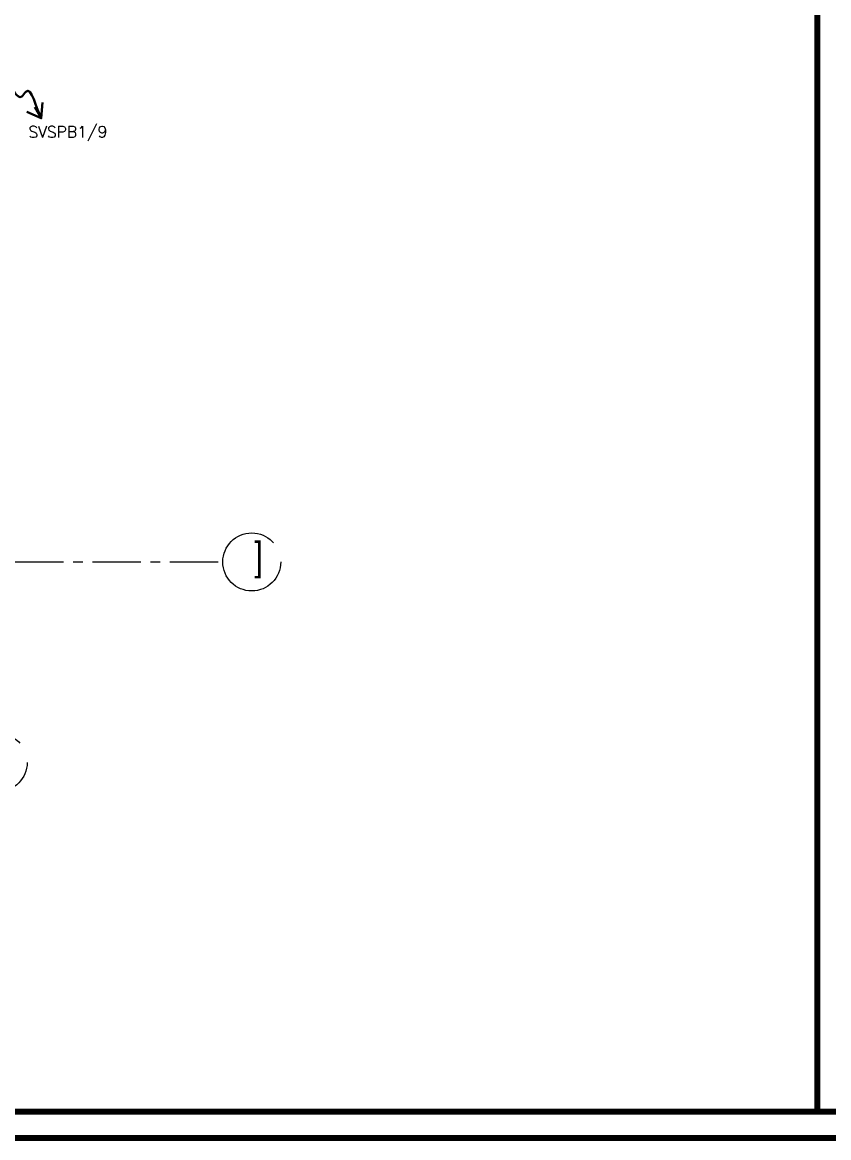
# Model space of a CAD drawing. Extents: x 1315 to 1416, y 473 to 837.
# Drawn here: x 1382.45 to 1394.96, y 569.67 to 586.98 of the extents above; entities that cross this region are included whole.
import ezdxf

# ---------------------------------------------------------------- set-up
doc = ezdxf.new("R2010")
doc.units = 0
doc.header["$MEASUREMENT"] = 0
doc.linetypes.add('CENTERX2', pattern=[4, 2.5, -0.5, 0.5, -0.5])
doc.layers.get('0').update_dxf_attribs({"color": 252, "linetype": 'CONTINUOUS', "lineweight": 30})
for name, color, linetype, lineweight in [('axis', 252, 'CENTERX2', 5), ('txt in circle', 252, 'CONTINUOUS', 13), ('UG-BORDER', 20, 'CONTINUOUS', 80), ('WIRRING', 3, 'CONTINUOUS', 5)]:
    doc.layers.add(name, color=color, linetype=linetype, lineweight=lineweight)
doc.layers.add('WIRING', color=4, linetype='CONTINUOUS')
doc.styles.add('ARIAL', font='arial.ttf')
doc.styles.add('E80', font='romanc.shx')
doc.styles.add('SOSA2', font='SOSA.shx', dxfattribs={"width": 0.8})
doc.dimstyles.new('DIM-100-IN', dxfattribs={"dimtxt": 0.22, "dimasz": 0.1, "dimexe": 0.15, "dimexo": 0.15, "dimgap": 0, "dimtad": 0, "dimrnd": 0.05, "dimzin": 1, "dimdsep": 46, "dimtxsty": 'ARIAL', "dimblk": 'DOT', "dimcen": 0.2, "dimclrd": 256, "dimclre": 256, "dimclrt": 23, "dimadec": 0, "dimazin": 0, "dimtfac": 1, "dimtmove": 2, "dimatfit": 2, "dimldrblk": 'OPEN90', "dimfxl": 0.15, "dimfxlon": 1, "dimtolj": 1, "dimtzin": 0, "dimlwe": -1, "dimarcsym": 0})

# ---------------------------------------------------------------- blocks, each defined once
blk = doc.blocks.new('A$C11ED6BD5')
at = {"layer": 'axis', "color": 0, "ltscale": 0.3}
blk.add_line((-2.274e-13, 0.2499999999997726), (3.22171341332455, 0.2499999999997726), dxfattribs=at)
at = {"layer": 'axis', "color": 0}
for centre in [(3.671713413324596, 0.2499999999997726), (-0.2634307856808391, -2.860947166450273)]:
    blk.add_circle(centre, 0.45, dxfattribs=at)
at = {"layer": 'txt in circle', "color": 0, "ltscale": 0.01, "insert": (3.777156855930002, 0.2779492569161448), "char_height": 0.4354560000000001, "attachment_point": 5, "style": 'SOSA2'}
blk.add_mtext(']', dxfattribs=at)
blk = doc.blocks.new('_Dot')
at = {"color": 0, "linetype": 'ByBlock', "lineweight": -2}
blk.add_line((-0.5, 0), (-1, 0), dxfattribs=at)
at = {"color": 0, "linetype": 'ByBlock', "const_width": 0.5}
blk.add_lwpolyline([(-0.25, 0, 1), (0.25, 0, 1)], format="xyb", close=True, dxfattribs=at)

msp = doc.modelspace()

# ---------------------------------------------------------------- linework, layer by layer
at = {"layer": 'UG-BORDER'}
for p, q in [((1394.792540994022, 570.0721336609429), (1394.792540994022, 640.1993246790249)), ((1315.780099817548, 570.0721336609428), (1410.971168465782, 570.0721336609428)), ((1315.375634131275, 569.6676679746689), (1411.375634131275, 569.6676679746689))]:
    msp.add_line(p, q, dxfattribs=at)

# ---------------------------------------------------------------- block references
at = {"layer": 'axis'}
msp.add_blockref('A$C11ED6BD5', (1382.336320405785, 578.3520248888601), dxfattribs=at)

# ---------------------------------------------------------------- texts
at = {"layer": 'WIRING', "color": 1, "extrusion": (5.961400285250001e-05, -0.0211733752347225, 0.999775817184703), "style": 'E80'}
msp.add_text('SVSPB1/9', height=0.1764, dxfattribs=at).set_placement((1384.183520468394, 581.1613604249442, -12.30756856451323))

# ---------------------------------------------------------------- leaders
at = {"layer": 'WIRRING', "color": 6, "linetype": 'ByBlock', "path_type": 1}
msp.add_leader([(1382.740309438301, 585.4882087130147), (1382.499394459043, 585.8984590759924), (1382.439200984186, 585.8242779087187), (1382.211776460706, 586.0435907467867)], dimstyle='DIM-100-IN', override={"dimasz": 0.2, "dimgap": 0.1, "dimtad": 0, "dimfxl": 1.25, "dimfxlon": 1}, dxfattribs=at)

doc.saveas('drawing.dxf')
